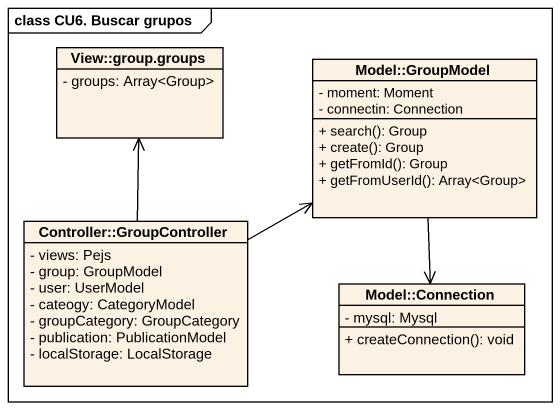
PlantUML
@startuml
mainframe class CU6. Buscar grupos
hide circle
hide empty members
skinparam classAttributeIconSize 0
class "View::group.groups" as View_group_groups {
  - groups: Array<Group>
}
class "Model::GroupModel" as Model_GroupModel {
  - moment: Moment
  - connectin: Connection
  + search(): Group
  + create(): Group
  + getFromId(): Group
  + getFromUserId(): Array<Group>
}
class "Controller::GroupController" as Controller_GroupController {
  - views: Pejs
  - group: GroupModel
  - user: UserModel
  - cateogy: CategoryModel
  - groupCategory: GroupCategory
  - publication: PublicationModel
  - localStorage: LocalStorage
}
class "Model::Connection" as Model_Connection {
  - mysql: Mysql
  + createConnection(): void
}
Model_GroupModel --> Model_Connection
Controller_GroupController -up-> View_group_groups
Controller_GroupController -right-> Model_GroupModel
@enduml
